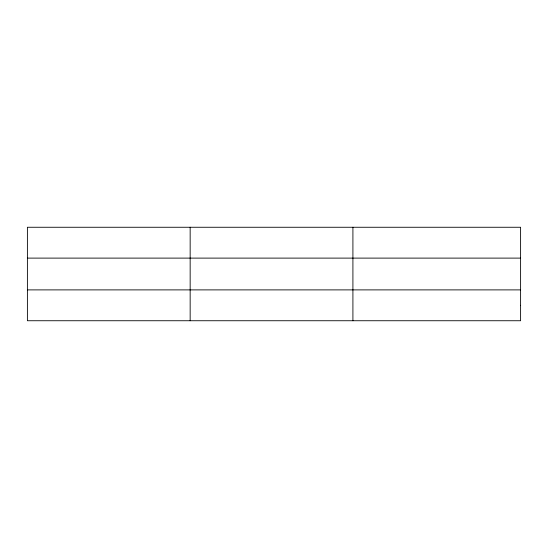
<?xml version="1.0" encoding="UTF-8"?>
<svg xmlns="http://www.w3.org/2000/svg" width="548" height="548" viewBox="0 0 548 548"><rect width="100%" height="100%" fill="white"/><g stroke="black" fill="none" stroke-linecap="round" stroke-linejoin="round"><path stroke-width="0.82" d="M190.156 227.262L190.156 320.738M352.912 227.262L352.912 320.738M27.4 258.108L520.6 258.108M27.4 289.892L520.6 289.892M520.6 305.311L520.6 320.738L27.4 320.738L27.4 227.262L520.6 227.262L520.6 305.311"/></g></svg>
